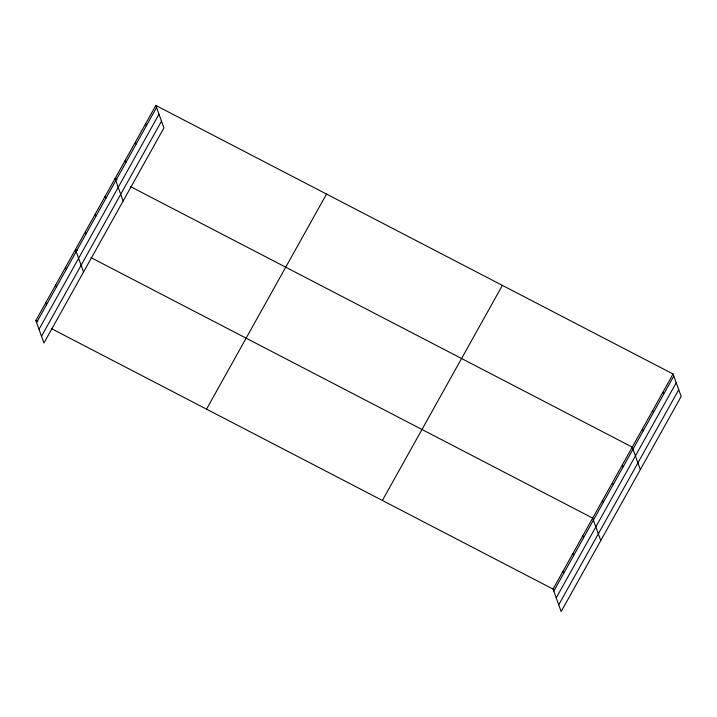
<?xml version="1.0" encoding="UTF-8"?>
<svg xmlns="http://www.w3.org/2000/svg" width="717" height="717" viewBox="0 0 717 717"><rect width="100%" height="100%" fill="white"/><g stroke="black" fill="none" stroke-linecap="round" stroke-linejoin="round"><path stroke-width="1.08" d="M155.84 105.453L163.933 127.913L43.943 342.995L35.85 320.526L155.84 105.453L673.057 374.005L681.15 396.474L561.16 611.547L553.067 589.087L51.364 328.583M36.585 322.569L156.575 107.487M39.014 329.309L159.004 114.227M41.514 336.255L161.504 121.173M206.532 409.147L326.522 194.074M382.385 500.457L502.375 285.384M553.067 589.087L673.057 374.005M553.802 591.131L673.801 376.049M556.231 597.87L676.221 382.788M558.731 604.807L678.721 389.734M116.988 179.582L115.043 178.578L123.136 201.047M130.566 186.635L632.26 447.13L640.353 469.599M77.391 250.556L75.446 249.552L83.539 272.021M90.96 257.609L592.663 518.104L600.756 540.573M35.85 320.526L37.786 321.53M662.858 392.289L663.601 394.332M652.658 410.572L653.402 412.616M642.459 428.856L643.203 430.89M622.365 464.876L623.1 466.919M612.461 482.622L613.196 484.665M602.567 500.367L603.302 502.411M582.769 535.85L583.504 537.893M572.865 553.596L573.6 555.639M562.97 571.341L563.705 573.385M145.641 123.727L146.376 125.771M135.441 142.011L136.176 144.054M125.242 160.294L125.977 162.338M105.148 196.315L105.883 198.358M95.244 214.06L95.979 216.104M85.35 231.806L86.085 233.85M65.552 267.298L66.287 269.341M55.648 285.034L56.383 287.078M45.754 302.78L46.488 304.824"/></g></svg>
